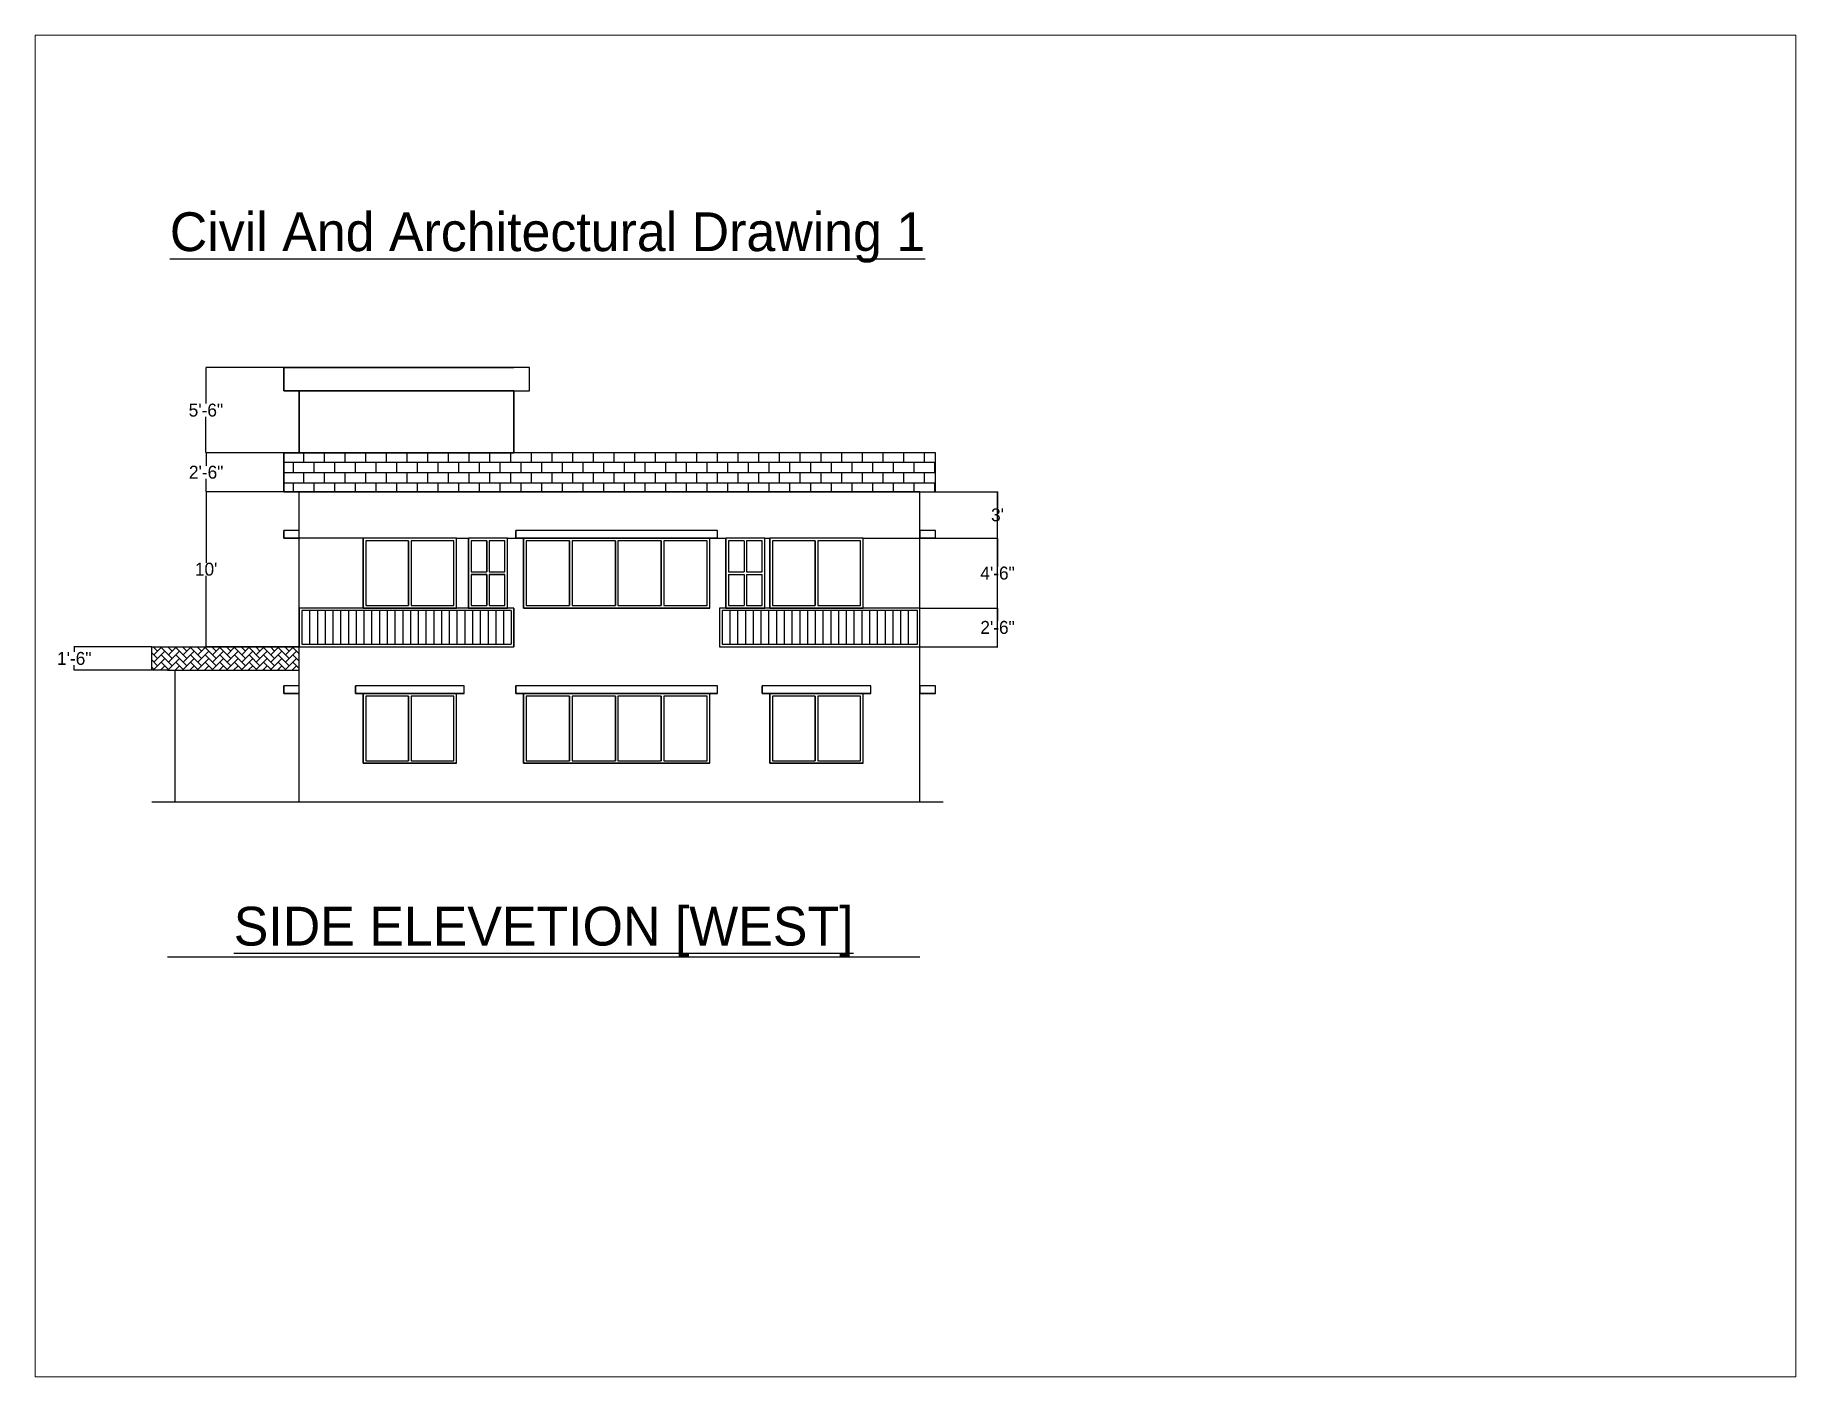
# Paper-space layout 'Layout1' of a CAD drawing. Header units: inches. Extents: x 1.05 to 9.45, y 0.8 to 7.2.
# The model-space entities are those that its viewports show. They can reach past a viewport. Long polylines and large blocks are cut down to what shows.
import ezdxf

# ---------------------------------------------------------------- set-up
doc = ezdxf.new("R2010")
doc.units = ezdxf.units.IN
doc.header["$MEASUREMENT"] = 0
for name, color, linetype in [('balcony', 9, 'Continuous'), ('door', 3, 'Continuous'), ('sunshed', 2, 'Continuous'), ('wall', 7, 'Continuous'), ('window', 6, 'Continuous')]:
    doc.layers.add(name, color=color, linetype=linetype)
doc.layers.add('text', color=7, linetype='Continuous', true_color=0xfacfb6, plot=False)
doc.dimstyles.get("Standard").update_dxf_attribs({"dimtxt": 10, "dimasz": 0.18, "dimexe": 0.18, "dimexo": 0.0625, "dimgap": 0.09, "dimtad": 0, "dimtih": 1, "dimtoh": 1, "dimdec": 0, "dimzin": 0, "dimdsep": 46, "dimlunit": 3, "dimtxsty": 'Standard', "dimcen": 0.09, "dimadec": 0, "dimazin": 0, "dimtfac": 1, "dimtdec": 0, "dimtofl": 0, "dimtmove": 0, "dimatfit": 3, "dimfxl": 1, "dimtolj": 1, "dimtzin": 0, "dimarcsym": 0})

# ---------------------------------------------------------------- blocks, each defined once
blk = doc.blocks.new('*D32')
at = {"layer": 'Defpoints', "color": 0}
for p in [(524.5, -144.9), (584.5, -144.9), (524.5, -174.9)]:
    blk.add_point(p, dxfattribs=at)
at = {"layer": 'text', "color": 0, "lineweight": -2}
for p, q in [((524.6, -144.9), (584.7, -144.9)), ((584.5, -145.1), (584.5, -154.8)), ((524.6, -174.9), (584.7, -174.9)), ((584.5, -174.7), (584.5, -165))]:
    blk.add_line(p, q, dxfattribs=at)
at = {"layer": 'text', "color": 0}
for points in [[(584.5, -145.1), (584.6, -145.1), (584.5, -144.9)], [(584.5, -174.7), (584.6, -174.7), (584.5, -174.9)]]:
    blk.add_solid(points, dxfattribs=at)
at = {"layer": 'text', "color": 0, "insert": (584.5, -159.9), "char_height": 10, "attachment_point": 5}
blk.add_mtext('\\A1;2\'-6"', dxfattribs=at)
blk = doc.blocks.new('*D33')
at = {"layer": 'Defpoints', "color": 0}
for p in [(524.5, -90.9), (584.5, -90.9), (524.6, -144.9)]:
    blk.add_point(p, dxfattribs=at)
at = {"layer": 'text', "color": 0, "lineweight": -2}
for p, q in [((524.6, -90.9), (584.7, -90.9)), ((584.5, -91.1), (584.5, -112.8)), ((584.5, -144.7), (584.5, -123)), ((524.7, -144.9), (584.7, -144.9))]:
    blk.add_line(p, q, dxfattribs=at)
at = {"layer": 'text', "color": 0}
for points in [[(584.5, -91.1), (584.6, -91.1), (584.5, -90.9)], [(584.5, -144.7), (584.6, -144.7), (584.5, -144.9)]]:
    blk.add_solid(points, dxfattribs=at)
at = {"layer": 'text', "color": 0, "insert": (584.5, -117.9), "char_height": 10, "attachment_point": 5}
blk.add_mtext('\\A1;4\'-6"', dxfattribs=at)
blk = doc.blocks.new('*D34')
at = {"layer": 'Defpoints', "color": 0}
for p in [(524.5, -54.9), (584.5, -54.9), (524.5, -90.9)]:
    blk.add_point(p, dxfattribs=at)
at = {"layer": 'text', "color": 0, "lineweight": -2}
for p, q in [((524.6, -54.9), (584.7, -54.9)), ((584.5, -55.1), (584.5, -67.8)), ((584.5, -90.7), (584.5, -78)), ((524.6, -90.9), (584.7, -90.9))]:
    blk.add_line(p, q, dxfattribs=at)
at = {"layer": 'text', "color": 0}
for points in [[(584.5, -55.1), (584.6, -55.1), (584.5, -54.9)], [(584.5, -90.7), (584.6, -90.7), (584.5, -90.9)]]:
    blk.add_solid(points, dxfattribs=at)
at = {"layer": 'text', "color": 0, "insert": (584.5, -72.9), "char_height": 10, "attachment_point": 5}
blk.add_mtext("\\A1;3'", dxfattribs=at)
blk = doc.blocks.new('*D36')
at = {"layer": 'Defpoints', "color": 0}
for p in [(-27.5, -24.9), (32.5, -24.9), (32.5, -54.9)]:
    blk.add_point(p, dxfattribs=at)
at = {"layer": 'text', "color": 0, "lineweight": -2}
for p, q in [((32.5, -24.9), (-27.7, -24.9)), ((-27.5, -25.1), (-27.5, -34.8)), ((-27.5, -54.7), (-27.5, -45)), ((32.5, -54.9), (-27.7, -54.9))]:
    blk.add_line(p, q, dxfattribs=at)
at = {"layer": 'text', "color": 0}
for points in [[(-27.5, -25.1), (-27.4, -25.1), (-27.5, -24.9)], [(-27.5, -54.7), (-27.4, -54.7), (-27.5, -54.9)]]:
    blk.add_solid(points, dxfattribs=at)
at = {"layer": 'text', "color": 0, "insert": (-27.5, -39.9), "char_height": 10, "attachment_point": 5}
blk.add_mtext('\\A1;2\'-6"', dxfattribs=at)
blk = doc.blocks.new('*D37')
at = {"layer": 'Defpoints', "color": 0}
for p in [(-27.7, 41.1), (32.5, 41.1), (32.5, -24.9)]:
    blk.add_point(p, dxfattribs=at)
at = {"layer": 'text', "color": 0, "lineweight": -2}
for p, q in [((32.5, 41.1), (-27.8, 41.1)), ((-27.7, 40.9), (-27.7, 13.2)), ((-27.7, -24.7), (-27.7, 3)), ((32.4, -24.9), (-27.8, -24.9))]:
    blk.add_line(p, q, dxfattribs=at)
at = {"layer": 'text', "color": 0}
for points in [[(-27.7, 40.9), (-27.6, 40.9), (-27.7, 41.1)], [(-27.7, -24.7), (-27.6, -24.7), (-27.7, -24.9)]]:
    blk.add_solid(points, dxfattribs=at)
at = {"layer": 'text', "color": 0, "insert": (-27.7, 8.1), "char_height": 10, "attachment_point": 5}
blk.add_mtext('\\A1;5\'-6"', dxfattribs=at)
blk = doc.blocks.new('*D38')
at = {"layer": 'Defpoints', "color": 0}
for p in [(44.5, -54.9), (-27.5, -174.9), (44.5, -174.9)]:
    blk.add_point(p, dxfattribs=at)
at = {"layer": 'text', "color": 0, "lineweight": -2}
for p, q in [((44.5, -54.9), (-27.7, -54.9)), ((-27.5, -55.1), (-27.5, -109.8)), ((-27.5, -174.7), (-27.5, -120)), ((44.5, -174.9), (-27.7, -174.9))]:
    blk.add_line(p, q, dxfattribs=at)
at = {"layer": 'text', "color": 0}
for points in [[(-27.5, -55.1), (-27.5, -55.1), (-27.5, -54.9)], [(-27.5, -174.7), (-27.5, -174.7), (-27.5, -174.9)]]:
    blk.add_solid(points, dxfattribs=at)
at = {"layer": 'text', "color": 0, "insert": (-27.5, -114.9), "char_height": 10, "attachment_point": 5}
blk.add_mtext("\\A1;10'", dxfattribs=at)
blk = doc.blocks.new('*D39')
at = {"layer": 'Defpoints', "color": 0}
for p in [(-69.5, -174.9), (-129.5, -192.9), (-69.5, -192.9)]:
    blk.add_point(p, dxfattribs=at)
at = {"layer": 'text', "color": 0, "lineweight": -2}
for p, q in [((-69.5, -174.9), (-129.7, -174.9)), ((-129.5, -175.1), (-129.5, -178.8)), ((-129.5, -192.7), (-129.5, -189)), ((-69.5, -192.9), (-129.7, -192.9))]:
    blk.add_line(p, q, dxfattribs=at)
at = {"layer": 'text', "color": 0}
for points in [[(-129.5, -175.1), (-129.4, -175.1), (-129.5, -174.9)], [(-129.5, -192.7), (-129.4, -192.7), (-129.5, -192.9)]]:
    blk.add_solid(points, dxfattribs=at)
at = {"layer": 'text', "color": 0, "insert": (-129.5, -183.9), "char_height": 10, "attachment_point": 5}
blk.add_mtext('\\A1;1\'-6"', dxfattribs=at)

msp = doc.modelspace()

# ---------------------------------------------------------------- hatches: boundary and pattern name
at = {"layer": 'wall'}
h = msp.add_hatch(dxfattribs=at)
h.set_pattern_fill('AR-B816', color=256, style=0)
h.paths.add_polyline_path([(536.5, -24.9), (524.5, -24.9), (44.5, -24.9), (32.5, -24.9), (32.5, -54.9), (44.5, -54.9), (524.5, -54.9), (536.5, -54.9)])
h = msp.add_hatch(dxfattribs=at)
h.set_pattern_fill('AR-HBONE', color=256, style=0)
h.paths.add_polyline_path([(-57.5, -174.9), (-69.5, -174.9), (-69.5, -192.9), (-57.5, -192.9), (44.5, -192.9), (44.5, -174.9)])

# ---------------------------------------------------------------- linework, layer by layer
at = {"layer": 'balcony'}
for p, q in [((210.5, -144.9), (44.5, -144.9)), ((208.5, -146.9), (46.5, -146.9)), ((46.5, -146.9), (46.5, -172.9)), ((52.5, -146.9), (52.5, -172.9)), ((58.5, -146.9), (58.5, -172.9)), ((64.5, -146.9), (64.5, -172.9)), ((70.5, -146.9), (70.5, -172.9)), ((76.5, -146.9), (76.5, -172.9)), ((82.5, -146.9), (82.5, -172.9)), ((88.5, -146.9), (88.5, -172.9)), ((94.5, -146.9), (94.5, -172.9)), ((100.5, -146.9), (100.5, -172.9)), ((106.5, -146.9), (106.5, -172.9)), ((112.5, -146.9), (112.5, -172.9)), ((118.5, -146.9), (118.5, -172.9)), ((124.5, -146.9), (124.5, -172.9)), ((130.5, -146.9), (130.5, -172.9)), ((136.5, -146.9), (136.5, -172.9)), ((142.5, -146.9), (142.5, -172.9)), ((148.5, -146.9), (148.5, -172.9)), ((154.5, -146.9), (154.5, -172.9)), ((160.5, -146.9), (160.5, -172.9)), ((166.5, -146.9), (166.5, -172.9)), ((172.5, -146.9), (172.5, -172.9)), ((178.5, -146.9), (178.5, -172.9)), ((184.5, -146.9), (184.5, -172.9)), ((190.5, -146.9), (190.5, -172.9)), ((196.5, -146.9), (196.5, -172.9)), ((202.5, -146.9), (202.5, -172.9)), ((208.5, -146.9), (208.5, -172.9)), ((210.5, -144.9), (210.5, -174.9)), ((369.5, -144.9), (369.5, -174.9)), ((524.5, -144.9), (369.5, -144.9)), ((522.5, -146.9), (371.5, -146.9)), ((371.5, -146.9), (371.5, -172.9)), ((377.5, -146.9), (377.5, -172.9)), ((383.5, -146.9), (383.5, -172.9)), ((389.5, -146.9), (389.5, -172.9)), ((395.5, -146.9), (395.5, -172.9)), ((401.5, -146.9), (401.5, -172.9)), ((407.5, -146.9), (407.5, -172.9)), ((413.5, -146.9), (413.5, -172.9)), ((419.5, -146.9), (419.5, -172.9)), ((425.5, -146.9), (425.5, -172.9)), ((431.5, -146.9), (431.5, -172.9)), ((437.5, -146.9), (437.5, -172.9)), ((443.5, -146.9), (443.5, -172.9)), ((449.5, -146.9), (449.5, -172.9)), ((455.5, -146.9), (455.5, -172.9)), ((461.5, -146.9), (461.5, -172.9)), ((467.5, -146.9), (467.5, -172.9)), ((473.5, -146.9), (473.5, -172.9)), ((479.5, -146.9), (479.5, -172.9)), ((485.5, -146.9), (485.5, -172.9)), ((491.5, -146.9), (491.5, -172.9)), ((497.5, -146.9), (497.5, -172.9)), ((503.5, -146.9), (503.5, -172.9)), ((509.5, -146.9), (509.5, -172.9)), ((515.5, -146.9), (515.5, -172.9)), ((522.5, -172.9), (522.5, -146.9)), ((46.5, -172.9), (208.5, -172.9)), ((371.5, -172.9), (522.5, -172.9))]:
    msp.add_line(p, q, dxfattribs=at)
for points in [[(210.5, -144.9), (44.5, -144.9), (44.5, -174.9), (210.5, -174.9)], [(524.5, -144.9), (369.5, -144.9), (369.5, -174.9), (524.5, -174.9)]]:
    msp.add_lwpolyline(points, close=True, dxfattribs=at)
at = {"layer": 'door'}
for p, q in [((175.5, -144.9), (175.5, -90.9)), ((205.5, -90.9), (175.5, -90.9)), ((189.5, -92.9), (189.5, -116.9)), ((191.5, -92.9), (191.5, -116.9)), ((205.5, -144.9), (205.5, -90.9)), ((374.5, -144.9), (374.5, -90.9)), ((404.5, -90.9), (374.5, -90.9)), ((388.5, -92.9), (388.5, -116.9)), ((390.5, -92.9), (390.5, -116.9)), ((404.5, -144.9), (404.5, -90.9)), ((177.5, -116.9), (189.5, -116.9)), ((177.5, -118.9), (189.5, -118.9)), ((189.5, -118.9), (189.5, -142.9)), ((191.5, -116.9), (203.5, -116.9)), ((191.5, -118.9), (191.5, -142.9)), ((191.5, -118.9), (203.5, -118.9)), ((376.5, -116.9), (388.5, -116.9)), ((376.5, -118.9), (388.5, -118.9)), ((388.5, -118.9), (388.5, -142.9)), ((390.5, -116.9), (402.5, -116.9)), ((390.5, -118.9), (390.5, -142.9)), ((390.5, -118.9), (402.5, -118.9)), ((205.5, -144.9), (175.5, -144.9)), ((404.5, -144.9), (374.5, -144.9))]:
    msp.add_line(p, q, dxfattribs=at)
for points in [[(205.5, -90.9), (175.5, -90.9), (175.5, -144.9), (205.5, -144.9)], [(189.5, -92.9), (177.5, -92.9), (177.5, -116.9), (189.5, -116.9)], [(203.5, -92.9), (191.5, -92.9), (191.5, -116.9), (203.5, -116.9)], [(404.5, -90.9), (374.5, -90.9), (374.5, -144.9), (404.5, -144.9)], [(189.5, -118.9), (177.5, -118.9), (177.5, -142.9), (189.5, -142.9)], [(203.5, -118.9), (191.5, -118.9), (191.5, -142.9), (203.5, -142.9)]]:
    msp.add_lwpolyline(points, close=True, dxfattribs=at)
for points in [[(189.5, -92.9), (177.5, -92.9), (177.5, -116.9)], [(203.5, -116.9), (203.5, -92.9), (191.5, -92.9)], [(388.5, -92.9), (376.5, -92.9), (376.5, -116.9)], [(402.5, -116.9), (402.5, -92.9), (390.5, -92.9)], [(177.5, -118.9), (177.5, -142.9), (189.5, -142.9)], [(191.5, -142.9), (203.5, -142.9), (203.5, -118.9)], [(376.5, -118.9), (376.5, -142.9), (388.5, -142.9)], [(390.5, -142.9), (402.5, -142.9), (402.5, -118.9)]]:
    msp.add_lwpolyline(points, dxfattribs=at)
at = {"layer": 'sunshed'}
for points in [[(44.5, -84.9), (32.5, -84.9), (32.5, -90.9), (44.5, -90.9)], [(368, -84.9), (212, -84.9), (212, -90.9), (368, -90.9)], [(536.5, -84.9), (524.5, -84.9), (524.5, -90.9), (536.5, -90.9)], [(44.5, -204.9), (32.5, -204.9), (32.5, -210.9), (44.5, -210.9)], [(172, -204.9), (88, -204.9), (88, -210.9), (172, -210.9)], [(368, -204.9), (212, -204.9), (212, -210.9), (368, -210.9)], [(486.5, -204.9), (402.5, -204.9), (402.5, -210.9), (486.5, -210.9)], [(536.5, -204.9), (524.5, -204.9), (524.5, -210.9), (536.5, -210.9)]]:
    msp.add_lwpolyline(points, close=True, dxfattribs=at)
at = {"layer": 'wall'}
for p, q in [((32.5, 23.1), (32.5, 41.1)), ((32.5, 41.1), (44.5, 41.1)), ((44.5, 41.1), (210.5, 41.1)), ((222.5, 41.1), (210.5, 41.1)), ((222.5, 23.1), (222.5, 41.1)), ((44.5, 23.1), (32.5, 23.1)), ((44.5, -24.9), (44.5, 23.1)), ((44.5, 23.1), (210.5, 23.1)), ((210.5, 23.1), (210.5, -24.9)), ((210.5, 23.1), (222.5, 23.1)), ((32.5, -54.9), (32.5, -24.9)), ((32.5, -24.9), (44.5, -24.9)), ((524.5, -24.9), (44.5, -24.9)), ((536.5, -24.9), (524.5, -24.9)), ((536.5, -54.9), (536.5, -24.9)), ((44.5, -54.9), (32.5, -54.9)), ((44.5, -174.9), (44.5, -54.9)), ((524.5, -54.9), (44.5, -54.9)), ((524.5, -174.9), (524.5, -54.9)), ((524.5, -54.9), (536.5, -54.9)), ((584.5, -174.9), (584.5, -54.9)), ((32.5, -90.9), (32.5, -84.9)), ((44.5, -84.9), (32.5, -84.9)), ((44.5, -90.9), (32.5, -90.9)), ((94, -90.9), (44.5, -90.9)), ((166, -90.9), (175.5, -90.9)), ((205.5, -90.9), (212, -90.9)), ((368, -90.9), (374.5, -90.9)), ((404.5, -90.9), (408.5, -90.9)), ((480.5, -90.9), (524.5, -90.9)), ((536.5, -84.9), (524.5, -84.9)), ((536.5, -90.9), (524.5, -90.9)), ((536.5, -90.9), (536.5, -84.9)), ((-69.5, -192.9), (-69.5, -174.9)), ((-69.5, -174.9), (-57.5, -174.9)), ((-57.5, -174.9), (44.5, -174.9)), ((44.5, -294.9), (44.5, -174.9)), ((524.5, -294.9), (524.5, -174.9)), ((-57.5, -192.9), (-69.5, -192.9)), ((-57.5, -192.9), (44.5, -192.9)), ((-51.5, -294.9), (-51.5, -192.9)), ((32.5, -210.9), (32.5, -204.9)), ((44.5, -204.9), (32.5, -204.9)), ((44.5, -210.9), (32.5, -210.9)), ((536.5, -204.9), (524.5, -204.9)), ((536.5, -210.9), (524.5, -210.9)), ((536.5, -210.9), (536.5, -204.9)), ((542.5, -294.9), (-69.5, -294.9)), ((524.5, -414.9), (-57.5, -414.9))]:
    msp.add_line(p, q, dxfattribs=at)
for points in [[(222.5, 41.1), (210.5, 41.1), (44.5, 41.1), (32.5, 41.1), (32.5, 23.1), (44.5, 23.1), (210.5, 23.1), (222.5, 23.1)], [(210.5, 23.1), (44.5, 23.1), (44.5, -24.9), (210.5, -24.9)], [(536.5, -24.9), (524.5, -24.9), (44.5, -24.9), (32.5, -24.9), (32.5, -54.9), (44.5, -54.9), (524.5, -54.9), (536.5, -54.9)]]:
    msp.add_lwpolyline(points, close=True, dxfattribs=at)
at = {"layer": 'window'}
for p, q in [((94, -144.9), (94, -90.9)), ((166, -90.9), (94, -90.9)), ((129, -92.9), (129, -142.9)), ((131, -92.9), (131, -142.9)), ((166, -144.9), (166, -90.9)), ((212, -90.9), (212, -84.9)), ((368, -84.9), (212, -84.9)), ((368, -90.9), (212, -90.9)), ((218, -144.9), (218, -90.9)), ((253.5, -92.9), (253.5, -142.9)), ((255.5, -92.9), (255.5, -142.9)), ((289, -92.9), (289, -142.9)), ((291, -92.9), (291, -142.9)), ((324.5, -92.9), (324.5, -142.9)), ((326.5, -92.9), (326.5, -142.9)), ((362, -144.9), (362, -90.9)), ((368, -90.9), (368, -84.9)), ((408.5, -144.9), (408.5, -90.9)), ((480.5, -90.9), (408.5, -90.9)), ((443.5, -92.9), (443.5, -142.9)), ((445.5, -92.9), (445.5, -142.9)), ((480.5, -144.9), (480.5, -90.9)), ((166, -144.9), (94, -144.9)), ((362, -144.9), (218, -144.9)), ((480.5, -144.9), (408.5, -144.9)), ((88, -210.9), (88, -204.9)), ((172, -204.9), (88, -204.9)), ((172, -210.9), (88, -210.9)), ((94, -264.9), (94, -210.9)), ((129, -212.9), (129, -262.9)), ((131, -212.9), (131, -262.9)), ((166, -264.9), (166, -210.9)), ((172, -210.9), (172, -204.9)), ((212, -210.9), (212, -204.9)), ((368, -204.9), (212, -204.9)), ((368, -210.9), (212, -210.9)), ((218, -264.9), (218, -210.9)), ((253.5, -212.9), (253.5, -262.9)), ((255.5, -212.9), (255.5, -262.9)), ((289, -212.9), (289, -262.9)), ((291, -212.9), (291, -262.9)), ((324.5, -212.9), (324.5, -262.9)), ((326.5, -212.9), (326.5, -262.9)), ((362, -264.9), (362, -210.9)), ((368, -210.9), (368, -204.9)), ((402.5, -210.9), (402.5, -204.9)), ((486.5, -204.9), (402.5, -204.9)), ((486.5, -210.9), (402.5, -210.9)), ((408.5, -264.9), (408.5, -210.9)), ((443.5, -212.9), (443.5, -262.9)), ((445.5, -212.9), (445.5, -262.9)), ((480.5, -264.9), (480.5, -210.9)), ((486.5, -210.9), (486.5, -204.9)), ((166, -264.9), (94, -264.9)), ((362, -264.9), (218, -264.9)), ((480.5, -264.9), (408.5, -264.9))]:
    msp.add_line(p, q, dxfattribs=at)
for points in [[(166, -90.9), (94, -90.9), (94, -144.9), (166, -144.9)], [(129, -92.9), (96, -92.9), (96, -142.9), (129, -142.9)], [(164, -92.9), (131, -92.9), (131, -142.9), (164, -142.9)], [(362, -90.9), (218, -90.9), (218, -144.9), (362, -144.9)], [(253.5, -92.9), (220, -92.9), (220, -142.9), (253.5, -142.9)], [(289, -92.9), (255.5, -92.9), (255.5, -142.9), (289, -142.9)], [(324.5, -92.9), (291, -92.9), (291, -142.9), (324.5, -142.9)], [(360, -92.9), (326.5, -92.9), (326.5, -142.9), (360, -142.9)], [(480.5, -90.9), (408.5, -90.9), (408.5, -144.9), (480.5, -144.9)], [(443.5, -92.9), (410.5, -92.9), (410.5, -142.9), (443.5, -142.9)], [(478.5, -92.9), (445.5, -92.9), (445.5, -142.9), (478.5, -142.9)], [(166, -210.9), (94, -210.9), (94, -264.9), (166, -264.9)], [(129, -212.9), (96, -212.9), (96, -262.9), (129, -262.9)], [(164, -212.9), (131, -212.9), (131, -262.9), (164, -262.9)], [(362, -210.9), (218, -210.9), (218, -264.9), (362, -264.9)], [(253.5, -212.9), (220, -212.9), (220, -262.9), (253.5, -262.9)], [(289, -212.9), (255.5, -212.9), (255.5, -262.9), (289, -262.9)], [(324.5, -212.9), (291, -212.9), (291, -262.9), (324.5, -262.9)], [(360, -212.9), (326.5, -212.9), (326.5, -262.9), (360, -262.9)], [(480.5, -210.9), (408.5, -210.9), (408.5, -264.9), (480.5, -264.9)], [(443.5, -212.9), (410.5, -212.9), (410.5, -262.9), (443.5, -262.9)], [(478.5, -212.9), (445.5, -212.9), (445.5, -262.9), (478.5, -262.9)]]:
    msp.add_lwpolyline(points, close=True, dxfattribs=at)
for points in [[(129, -92.9), (96, -92.9), (96, -142.9), (129, -142.9)], [(131, -142.9), (164, -142.9), (164, -92.9), (131, -92.9)], [(253.5, -92.9), (220, -92.9), (220, -142.9), (253.5, -142.9)], [(289, -92.9), (255.5, -92.9)], [(324.5, -92.9), (291, -92.9)], [(326.5, -142.9), (360, -142.9), (360, -92.9), (326.5, -92.9)], [(443.5, -92.9), (410.5, -92.9), (410.5, -142.9), (443.5, -142.9)], [(445.5, -142.9), (478.5, -142.9), (478.5, -92.9), (445.5, -92.9)], [(255.5, -142.9), (289, -142.9)], [(291, -142.9), (324.5, -142.9)], [(129, -212.9), (96, -212.9), (96, -262.9), (129, -262.9)], [(131, -262.9), (164, -262.9), (164, -212.9), (131, -212.9)], [(253.5, -212.9), (220, -212.9), (220, -262.9), (253.5, -262.9)], [(289, -212.9), (255.5, -212.9)], [(324.5, -212.9), (291, -212.9)], [(326.5, -262.9), (360, -262.9), (360, -212.9), (326.5, -212.9)], [(443.5, -212.9), (410.5, -212.9), (410.5, -262.9), (443.5, -262.9)], [(445.5, -262.9), (478.5, -262.9), (478.5, -212.9), (445.5, -212.9)], [(255.5, -262.9), (289, -262.9)], [(291, -262.9), (324.5, -262.9)]]:
    msp.add_lwpolyline(points, dxfattribs=at)

# ---------------------------------------------------------------- texts
at = {"layer": 'text', "char_height": 30}
for s, insert, width, attachment_point in [('{\\LCivil And Architectural Drawing 1}', (236.5, 161.1), 1212, 2), ('{\\LSIDE ELEVETION [WEST]}', (233.5, -414.9), 822, 8)]:
    msp.add_mtext(s, dxfattribs=dict(at, insert=insert, width=width, attachment_point=attachment_point))

# ---------------------------------------------------------------- dimensions: what is measured, and where the dimension line sits
at = {"layer": 'text'}
for base, p1, p2, picture, middle in [((-27.7, 41.1), (32.5, -24.9), (32.5, 41.1), '*D37', (-27.7, 8.1)), ((-27.5, -24.9), (32.5, -54.9), (32.5, -24.9), '*D36', (-27.5, -39.9)), ((-27.5, -174.9), (44.5, -54.9), (44.5, -174.9), '*D38', (-27.5, -114.9)), ((584.5, -54.9), (524.5, -90.9), (524.5, -54.9), '*D34', (584.5, -72.9)), ((584.5, -90.9), (524.6, -144.9), (524.5, -90.9), '*D33', (584.5, -117.9)), ((584.5, -144.9), (524.5, -174.9), (524.5, -144.9), '*D32', (584.5, -159.9)), ((-129.5, -192.9), (-69.5, -174.9), (-69.5, -192.9), '*D39', (-129.5, -183.9))]:
    dim = msp.add_linear_dim(base=base, p1=p1, p2=p2, angle=90, dimstyle='Standard', dxfattribs=at)
    dim.commit()
    dim.dimension.update_dxf_attribs({"geometry": picture, "text_midpoint": middle})

psp = doc.layouts.get("Layout1")

# ---------------------------------------------------------------- viewports
at = {"layer": 'text'}
psp.add_viewport(center=(5.25, 4), size=(8.4, 6.4), view_center_point=(521.0717, -220.6208), view_height=1037.330491, dxfattribs=at)

doc.saveas('drawing.dxf')
